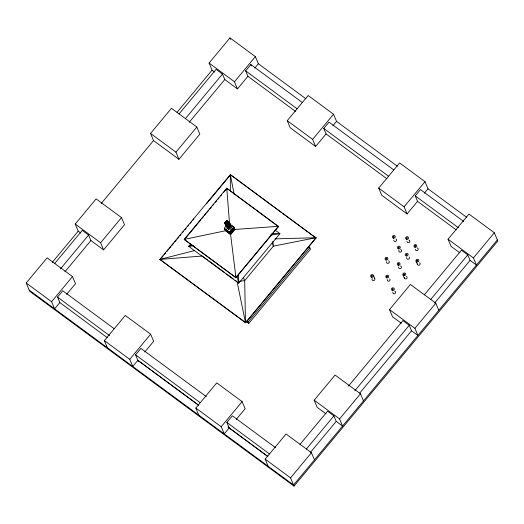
<?xml version="1.0" encoding="UTF-8"?>
<svg xmlns="http://www.w3.org/2000/svg" width="524" height="524" viewBox="0 0 524 524"><rect width="100%" height="100%" fill="white"/><g stroke="black" fill="none" stroke-linecap="round" stroke-linejoin="round"><path stroke-width="0.79" d="M230.298 190.841L230.357 174.649L316.057 238.007L245.573 322.771L159.879 259.413L230.357 174.649L281.165 212.286M459.928 252.889L451.046 246.339L448.046 239.206L468.954 214.061L494.342 232.774L497.8 241.007L294.01 486.102L29.658 291.226L26.2 282.993L47.108 257.847L72.495 276.567L75.495 283.694L66.607 294.383M80.755 233.042L78.214 231.176L75.22 224.043L96.128 198.897L121.509 217.611L124.509 224.744L103.601 249.889L90.907 240.529L88.602 235.047L82.255 230.363L54.666 263.546M150.545 133.45L171.453 108.304L196.841 127.018L199.834 134.151L178.926 159.296L153.539 140.583L150.545 133.45L175.933 152.163L178.926 159.296M214.617 72.05L212.076 70.177L209.083 63.044L229.99 37.898L255.378 56.618L258.371 63.745L305.937 98.807M52.19 262.478L78.214 231.176M101.217 203.508L153.539 140.583M177.06 112.293L212.076 70.177M179.012 113.996L216.117 69.371L222.464 74.048L224.77 79.537L237.464 88.89L247.918 76.321L245.612 70.832L250.839 64.55L302.309 102.488M60.496 268.851L88.602 235.047M185.358 118.679L222.464 74.048M64.884 271.832L90.907 240.529M189.23 122.275L224.77 79.537M114.206 328.725L62.736 290.781L57.509 297.069L59.815 302.558L54.588 308.839L51.588 301.713L72.495 276.567M103.601 249.889L100.601 242.756L121.509 217.611M175.933 152.163L196.841 127.018M237.464 88.89L234.47 81.764L255.378 56.618M254.716 68.146L258.371 63.745M161.562 257.801L163.128 255.915M164.176 254.664L165.741 252.778M166.783 251.52L168.348 249.64M169.396 248.383L170.962 246.496M172.003 245.245L173.568 243.359M174.616 242.101L176.182 240.221M177.223 238.964L178.789 237.084M179.837 235.826L180.878 234.569M182.444 232.689L183.492 231.431M185.057 229.545L186.099 228.294M187.664 226.407L188.712 225.15M190.278 223.27L191.319 222.012M192.884 220.126L193.932 218.875M206.463 203.803L230.475 174.918M278.519 226.591L226.748 188.24L184.206 239.403L235.977 277.759L278.519 226.591L226.748 188.24L229.564 223.977M184.324 239.678L200.921 219.713M201.963 218.462L203.515 216.589M204.557 215.344L206.115 213.471M207.15 212.227L208.709 210.353M209.744 209.102L211.303 207.235M212.855 205.362L213.897 204.111M215.449 202.238L216.491 200.993M218.043 199.12L219.084 197.876M220.637 196.002L221.678 194.751M223.748 192.256L226.866 188.516M107.361 347.746L104.361 340.613L125.269 315.468L150.657 334.181L153.656 341.314L144.768 352.004M393.773 169.914L329 122.164L323.773 128.452L326.079 133.941L315.625 146.51L290.237 127.797L287.244 120.664L308.151 95.519L333.539 114.232L336.532 121.365L397.382 166.219M190.769 243.817L188.679 246.332L238.721 283.215L279.927 233.658L275.342 230.278M224.724 223.041L226.82 220.525L229.414 222.53L227.324 225.045L224.724 223.041L227.324 225.045M224.783 223.172L226.82 220.525M226.944 220.82L229.538 222.831L227.449 225.346L224.907 223.473L225.896 222.078M226.813 223.001L227.855 221.744L228.254 222.693L227.213 223.951L226.813 223.001L225.543 222.065L226.067 223.309M229.263 223.499L234.012 227.285L229.702 232.466L224.469 228.615L224.298 228.202L226.689 225.32M227.265 224.907L229.414 222.53M227.449 225.346L229.479 222.693M227.58 225.654L229.61 223.001L227.58 225.654L225.038 223.781M227.514 225.916L226.466 227.174L229.008 229.047L231.097 226.532L229.826 225.595M227.645 225.818L229.741 223.303L227.704 225.955L225.11 223.945L227.704 225.955M229.859 223.597C223.591 229.761 233.691 223.126 227.953 222.189M227.901 226.42L229.99 223.905L227.96 226.558L225.359 224.554L227.96 226.558M228.091 226.866L230.121 224.213L228.091 226.866L225.549 224.999M230.259 224.541L228.222 227.193L230.259 224.541L228.988 223.604M228.3 227.377L230.39 224.862L228.359 227.514L225.765 225.503L228.89 227.953L229.938 226.696L229.505 225.667M229.99 229.512L231.556 227.626L231.097 226.532M229.702 232.466L229.532 232.06L233.835 226.872M229.977 233.128L234.287 227.947L234.464 228.359L230.154 233.54L224.75 229.27L230.154 233.54M230.442 234.228L225.209 230.37L230.612 234.634L230.442 234.228L234.752 229.047L234.922 229.453L230.612 234.634L235.977 277.759M198.039 404.692L137.851 360.322L132.749 366.459L129.749 359.326L150.657 334.181M315.625 146.51L312.632 139.377L333.539 114.232M138.31 361.416L135.546 354.833L140.897 348.401L206.318 396.629M332.878 125.767L336.532 121.365M225.386 230.783L184.206 239.403L235.866 277.484L278.401 226.322L234.922 229.453M245.573 322.771L315.939 237.732L275.074 238.865M309.867 247.721L310.49 249.208L248.776 323.426L248.153 321.939L309.867 247.721L308.551 246.752M198.825 415.172L195.825 408.039L216.733 382.893L242.121 401.613L245.121 408.74L236.232 419.429M463.76 221.508L420.464 189.596L415.237 195.878L417.549 201.367L407.096 213.936L381.708 195.223L378.708 188.09L399.616 162.944L425.003 181.664L427.997 188.791L466.701 217.322M227.907 426.916L229.211 427.872L224.213 433.885L221.213 426.752L242.121 401.613M407.096 213.936L404.096 206.81L425.003 181.664M267.816 456.522L229.171 427.918L226.866 422.436L232.361 415.827L275.657 447.745M424.342 193.192L427.997 188.791M268.164 466.288L265.164 459.155L286.071 434.01L311.459 452.723L314.459 459.856M326.066 413.888L317.177 407.331L314.184 400.205L335.091 375.06L360.479 393.773L363.473 400.906M401.391 323.288L392.509 316.738L389.509 309.612L410.416 284.466L435.804 303.18L438.804 310.313M299.977 444.385L327.566 411.209L333.912 415.886L336.218 421.368L342.565 426.051L339.572 418.918L314.184 400.205M348.473 386.064L402.897 320.616L409.237 325.293L411.55 330.775L417.897 335.458L414.897 328.325L389.509 309.612M424.322 294.842L461.434 250.21L467.781 254.887L470.087 260.376L476.434 265.052L473.434 257.919L448.046 239.206M306.324 449.068L333.912 415.886M354.82 390.74L409.237 325.293M430.669 299.518L467.781 254.887M310.195 452.677L336.218 421.368M359.746 393.079L411.55 330.775M434.547 303.121L470.087 260.376M294.01 486.102L290.551 477.868L311.459 452.723M339.572 418.918L360.479 393.773M414.897 328.325L435.804 303.18M473.434 257.919L494.342 232.774M497.341 239.907L293.551 485.001L29.2 290.126M192.393 245.147L188.679 246.332L193.467 245.776M243.47 277.7L244.695 280.622L245.461 322.496L159.879 259.413L194.463 250.603M315.939 237.732L273.358 246.149L244.695 280.622L239.363 281.362M270.463 235.184L279.927 233.658L271.884 233.435M159.879 259.413L202.277 256.02M245.612 70.832L297.082 108.776M323.773 128.452L388.546 176.202M415.237 195.878L458.533 227.796M247.918 76.321L295.484 111.383M326.079 133.941L386.928 178.795M417.549 201.367L456.247 229.898M209.083 63.044L234.47 81.764M287.244 120.664L312.632 139.377M378.708 188.09L404.096 206.81M282.482 213.261L316.057 238.007M227.003 220.958L228.903 222.359M226.591 220.807L229.669 223.139M227.894 222.038L229.794 223.44M232.047 225.837L234.012 227.285M229.047 223.741L230.318 224.678M233.154 227.396L234.464 228.359M224.855 223.335L227.39 225.209M227.829 226.244L225.287 224.377M228.169 227.056L225.628 225.182L228.222 227.193M226.925 228.268L228.831 229.676M224.298 228.202L229.532 232.06M202.932 256.505L207.53 259.891M208.84 260.86L224.6 272.48M226.571 273.934L233.141 278.775M235.112 280.222L237.077 281.676L245.461 322.496M246.837 320.97L248.153 321.939M246.149 321.487L248.776 323.426M75.22 224.043L100.601 242.756M229.171 427.918L267.875 456.45M26.2 282.993L51.588 301.713M104.361 340.613L129.749 359.326M195.825 408.039L221.213 426.752M265.164 459.155L290.551 477.868M57.509 297.069L109.549 335.589M135.546 354.833L200.214 402.707M226.866 422.436L269.441 453.948M59.815 302.558L107.296 337.705M137.851 360.322L198.596 405.288M416.102 261.286L417.484 264.581M403.022 274.962L404.404 278.257M373.33 275.27L374.712 278.565M250.839 64.55L251.415 65.919M229.99 37.898L230.586 39.326M272.133 243.228L273.358 246.149L272.866 241.335M228.248 226.414L228.89 227.953M227.193 225.995L227.626 227.016M237.13 276.227L238.721 283.215L238.512 274.432M230.357 174.649L234.163 194.352M226.748 188.24L226.912 189.858M235.702 275.879L235.866 277.484M374.503 278.283A1.434 1.343 -22.8 0 1 374.477 280.111A1.434 1.343 -22.8 0 1 372.557 280.333A1.434 1.343 -22.8 0 1 372.25 278.545M394.69 291.148A1.434 1.343 -22.8 0 1 395.594 292.818A1.434 1.343 -22.8 0 1 393.799 293.761A1.434 1.343 -22.8 0 1 392.895 292.097M400.48 265.956A1.434 1.343 -22.8 0 1 401.384 267.626A1.434 1.343 -22.8 0 1 399.589 268.57A1.434 1.343 -22.8 0 1 398.685 266.899M388.677 260.828A1.434 1.343 -22.8 0 1 389.149 262.576A1.434 1.343 -22.8 0 1 387.334 263.264A1.434 1.343 -22.8 0 1 386.542 261.633M389.705 278.912A1.434 1.343 -22.8 0 1 388.932 281.178A1.434 1.343 -22.8 0 1 387.295 279.502M400.67 249.529A1.434 1.343 -22.8 0 1 401.535 251.31A1.434 1.343 -22.8 0 1 399.55 252.057A1.434 1.343 -22.8 0 1 399.033 250.144M406.454 276.417A1.434 1.343 -22.8 0 1 406.316 278.768A1.434 1.343 -22.8 0 1 404.253 277.576M409.506 240.405A1.434 1.343 -22.8 0 1 408.91 242.612A1.434 1.343 -22.8 0 1 407.024 241.341M408.89 240.044A1.434 1.343 -22.8 0 1 409.224 240.182M419.534 262.74A1.434 1.343 -22.8 0 1 419.397 265.092A1.434 1.343 -22.8 0 1 417.333 263.899M395.974 238.996A1.434 1.343 -22.8 0 1 395.83 241.348A1.434 1.343 -22.8 0 1 393.773 240.156M409.12 256.976A1.434 1.343 -22.8 0 1 408.347 259.236A1.434 1.343 -22.8 0 1 406.703 257.566M417.215 247.95A1.434 1.343 -22.8 0 1 418.159 249.503A1.434 1.343 -22.8 0 1 416.567 250.603A1.434 1.343 -22.8 0 1 415.349 249.247M371.654 275.893C372.328 277.314 372.741 274.674 371.654 275.893M386.103 258.659C386.778 260.074 387.197 257.435 386.103 258.659M386.856 276.528C387.531 277.943 387.943 275.303 386.856 276.528M393.4 236.828C394.074 238.243 394.487 235.603 393.4 236.828M392.456 289.117C393.131 290.538 393.544 287.899 392.456 289.117M398.436 247.498C399.111 248.907 399.517 246.293 398.436 247.498M398.247 263.926C398.921 265.341 399.334 262.701 398.247 263.926M403.886 274.248C404.561 275.663 404.973 273.024 403.886 274.248M406.65 238.014C407.325 239.435 407.744 236.796 406.65 238.014M406.264 254.585C406.938 256.007 407.351 253.367 406.264 254.585M414.982 245.92C415.656 247.335 416.069 244.695 414.982 245.92M416.966 260.572C417.641 261.993 418.054 259.354 416.966 260.572M371.614 277.248A1.434 1.343 -22.8 0 0 373.448 275.598A1.434 1.343 -22.8 0 0 371.11 274.976A1.434 1.343 -22.8 0 0 371.614 277.248M392.417 290.473A1.434 1.343 -22.8 0 0 394.258 288.822A1.434 1.343 -22.8 0 0 391.913 288.2A1.434 1.343 -22.8 0 0 392.417 290.473M398.207 265.282A1.434 1.343 -22.8 0 0 400.041 263.631A1.434 1.343 -22.8 0 0 397.703 263.002A1.434 1.343 -22.8 0 0 398.207 265.282M386.064 260.009A1.434 1.343 -22.8 0 0 387.904 258.365A1.434 1.343 -22.8 0 0 385.566 257.736A1.434 1.343 -22.8 0 0 386.064 260.009M386.817 277.877A1.434 1.343 -22.8 0 0 388.657 276.233A1.434 1.343 -22.8 0 0 386.312 275.604A1.434 1.343 -22.8 0 0 386.817 277.877M398.397 248.848A1.434 1.343 -22.8 0 0 400.238 247.204A1.434 1.343 -22.8 0 0 397.893 246.575A1.434 1.343 -22.8 0 0 398.397 248.848M403.847 275.604A1.434 1.343 -22.8 0 0 405.681 273.954A1.434 1.343 -22.8 0 0 403.342 273.332A1.434 1.343 -22.8 0 0 403.847 275.604M406.611 239.37A1.434 1.343 -22.8 0 0 408.451 237.719A1.434 1.343 -22.8 0 0 406.113 237.097A1.434 1.343 -22.8 0 0 406.611 239.37M416.927 261.928A1.434 1.343 -22.8 0 0 418.768 260.277A1.434 1.343 -22.8 0 0 416.423 259.655A1.434 1.343 -22.8 0 0 416.927 261.928M393.36 238.184A1.434 1.343 -22.8 0 0 395.201 236.534A1.434 1.343 -22.8 0 0 392.862 235.911A1.434 1.343 -22.8 0 0 393.36 238.184M406.224 255.941A1.434 1.343 -22.8 0 0 408.065 254.291A1.434 1.343 -22.8 0 0 405.727 253.668A1.434 1.343 -22.8 0 0 406.224 255.941M414.942 247.269A1.434 1.343 -22.8 0 0 416.783 245.625A1.434 1.343 -22.8 0 0 414.438 244.996A1.434 1.343 -22.8 0 0 414.942 247.269"/></g></svg>
